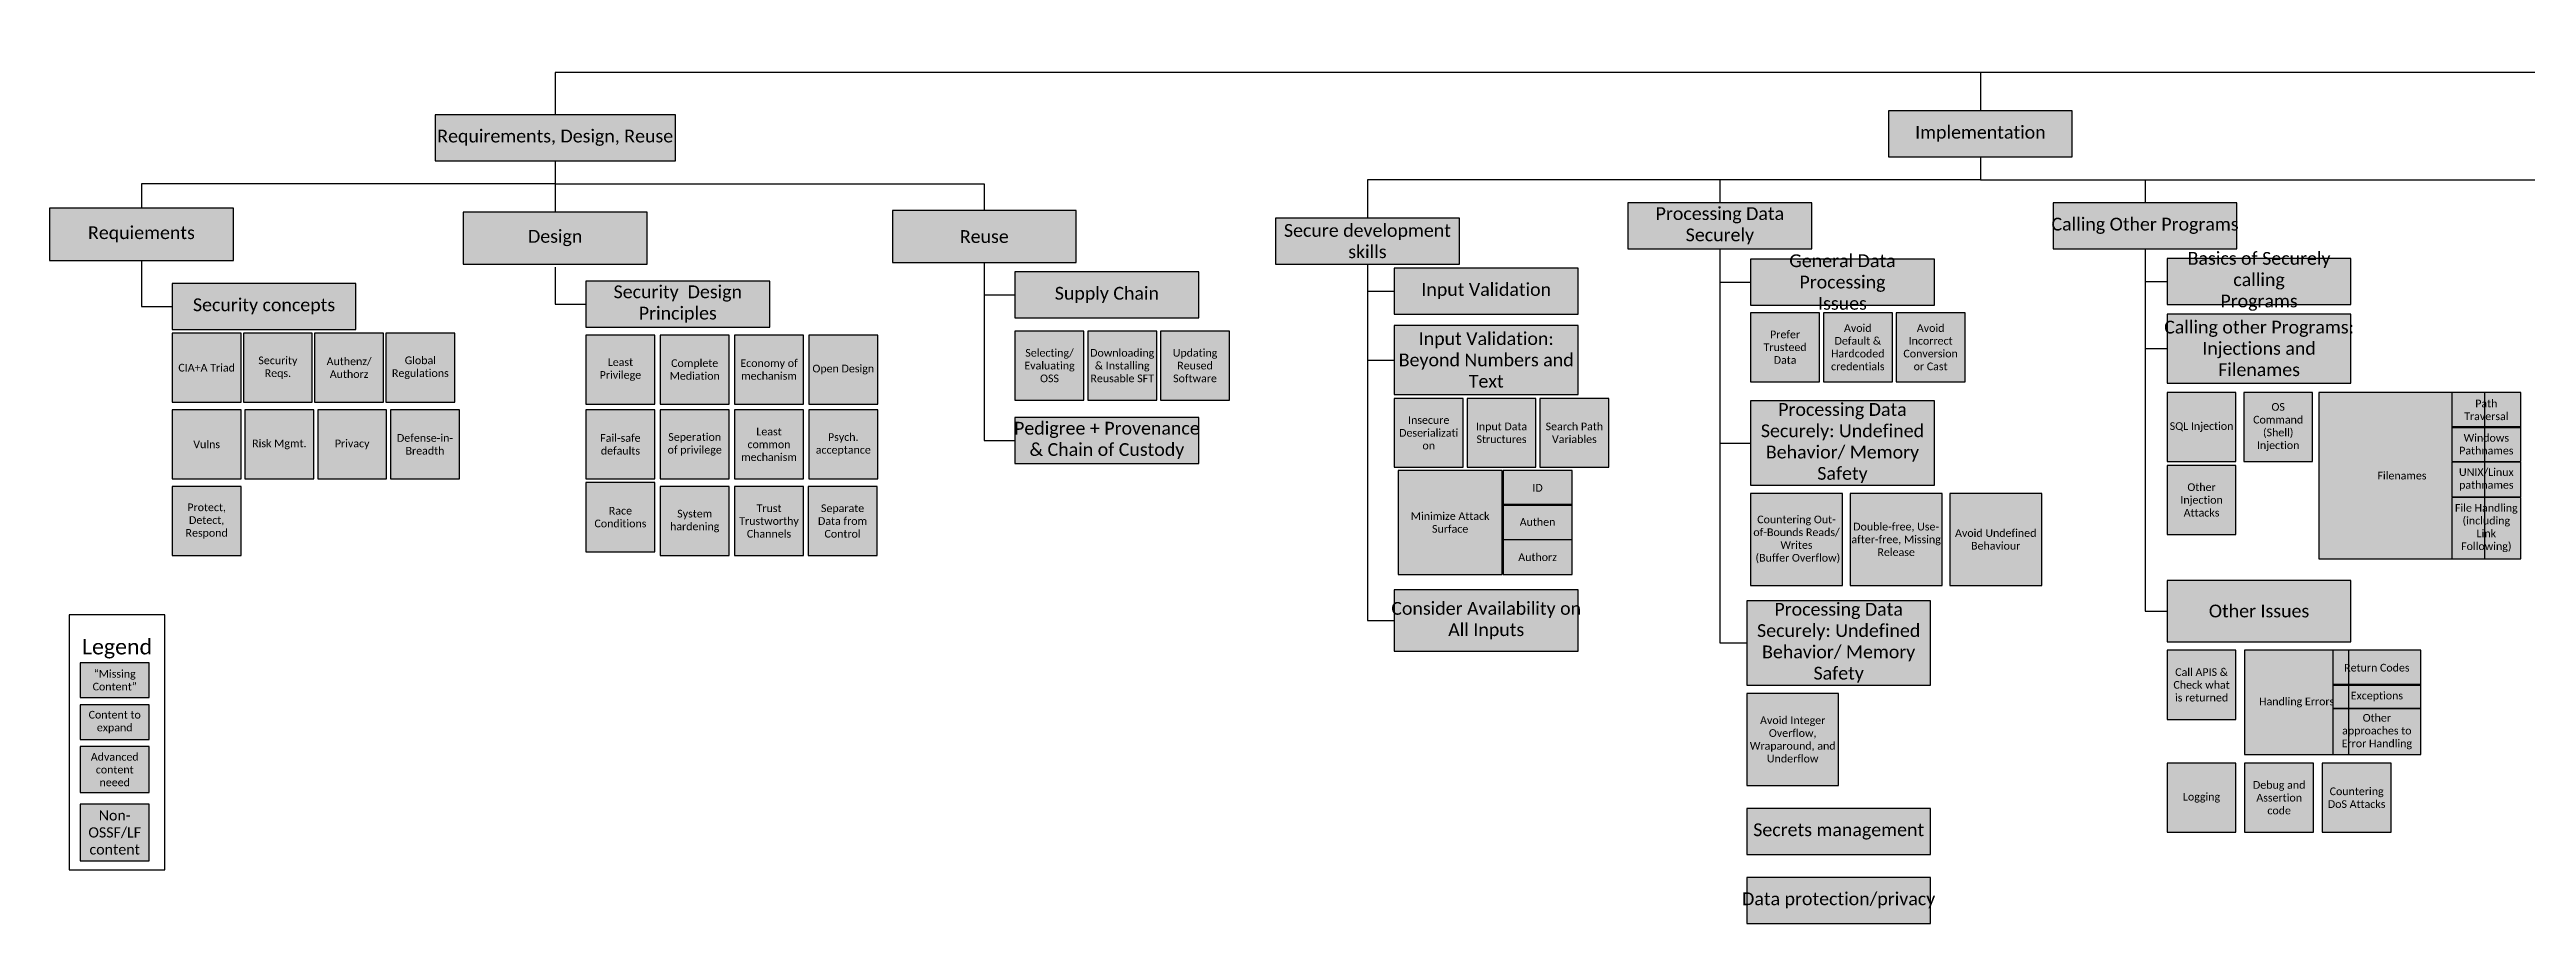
# Model space of a CAD drawing. Extents: x 0 to 51.6, y 0 to 11.4.
# Drawn here: x 0 to 20.21, y 2.98 to 10.1 of the extents above; entities that cross this region are included whole.
import ezdxf

# ---------------------------------------------------------------- set-up
doc = ezdxf.new("R2010")
doc.units = 0
doc.header["$MEASUREMENT"] = 0
doc.layers.get('0').update_dxf_attribs({"linetype": 'CONTINUOUS'})
doc.layers.add('CONNECTOR', color=7, linetype='CONTINUOUS')
doc.styles.get("Standard").update_dxf_attribs({"font": 'txt.shx'})

msp = doc.modelspace()

# ---------------------------------------------------------------- hatches: boundary and pattern name
for color, points in [(142, [(3.148, 9.198), (5.109, 9.198), (5.109, 9.573), (3.148, 9.573)]), (142, [(15.003, 9.229), (16.503, 9.229), (16.503, 9.604), (15.003, 9.604)]), (151, [(0.003, 8.385), (1.503, 8.385), (1.503, 8.81), (0.003, 8.81)]), (151, [(3.378, 8.354), (4.878, 8.354), (4.878, 8.779), (3.378, 8.779)]), (151, [(6.878, 8.367), (8.378, 8.367), (8.378, 8.792), (6.878, 8.792)]), (151, [(10.003, 8.354), (11.503, 8.354), (11.503, 8.729), (10.003, 8.729)]), (151, [(12.878, 8.479), (14.378, 8.479), (14.378, 8.854), (12.878, 8.854)]), (151, [(16.346, 8.479), (17.846, 8.479), (17.846, 8.854), (16.346, 8.854)]), (153, [(7.878, 7.917), (9.378, 7.917), (9.378, 8.292), (7.878, 8.292)]), (153, [(10.972, 7.948), (12.472, 7.948), (12.472, 8.323), (10.972, 8.323)]), (153, [(13.878, 8.021), (15.378, 8.021), (15.378, 8.396), (13.878, 8.396)]), (153, [(17.276, 8.026), (18.776, 8.026), (18.776, 8.401), (17.276, 8.401)]), (153, [(1.003, 7.823), (2.503, 7.823), (2.503, 8.198), (1.003, 8.198)]), (153, [(4.378, 7.842), (5.878, 7.842), (5.878, 8.217), (4.378, 8.217)]), (161, [(13.878, 7.396), (14.441, 7.396), (14.441, 7.958), (13.878, 7.958)]), (161, [(14.472, 7.396), (15.035, 7.396), (15.035, 7.958), (14.472, 7.958)]), (161, [(15.066, 7.396), (15.628, 7.396), (15.628, 7.958), (15.066, 7.958)]), (153, [(17.276, 7.385), (18.776, 7.385), (18.776, 7.948), (17.276, 7.948)]), (161, [(1.003, 7.229), (1.566, 7.229), (1.566, 7.792), (1.003, 7.792)]), (161, [(1.585, 7.229), (2.147, 7.229), (2.147, 7.792), (1.585, 7.792)]), (161, [(2.166, 7.229), (2.728, 7.229), (2.728, 7.792), (2.166, 7.792)]), (161, [(2.747, 7.229), (3.31, 7.229), (3.31, 7.792), (2.747, 7.792)]), (161, [(4.378, 7.214), (4.941, 7.214), (4.941, 7.776), (4.378, 7.776)]), (161, [(4.985, 7.214), (5.547, 7.214), (5.547, 7.776), (4.985, 7.776)]), (161, [(5.591, 7.214), (6.153, 7.214), (6.153, 7.776), (5.591, 7.776)]), (161, [(6.197, 7.214), (6.76, 7.214), (6.76, 7.776), (6.197, 7.776)]), (161, [(7.878, 7.246), (8.441, 7.246), (8.441, 7.808), (7.878, 7.808)]), (161, [(8.472, 7.246), (9.035, 7.246), (9.035, 7.808), (8.472, 7.808)]), (161, [(9.066, 7.246), (9.628, 7.246), (9.628, 7.808), (9.066, 7.808)]), (153, [(10.972, 7.292), (12.472, 7.292), (12.472, 7.854), (10.972, 7.854)]), (161, [(17.276, 6.745), (17.838, 6.745), (17.838, 7.307), (17.276, 7.307)]), (161, [(17.901, 6.745), (18.463, 6.745), (18.463, 7.307), (17.901, 7.307)]), (161, [(18.515, 5.953), (19.869, 5.953), (19.869, 7.307), (18.515, 7.307)]), (161, [(19.599, 7.024), (20.161, 7.024), (20.161, 7.307), (19.599, 7.307)]), (161, [(1.003, 6.604), (1.566, 6.604), (1.566, 7.167), (1.003, 7.167)]), (161, [(1.597, 6.604), (2.16, 6.604), (2.16, 7.167), (1.597, 7.167)]), (161, [(2.191, 6.604), (2.753, 6.604), (2.753, 7.167), (2.191, 7.167)]), (161, [(2.785, 6.604), (3.347, 6.604), (3.347, 7.167), (2.785, 7.167)]), (161, [(4.378, 6.604), (4.941, 6.604), (4.941, 7.167), (4.378, 7.167)]), (161, [(4.985, 6.604), (5.547, 6.604), (5.547, 7.167), (4.985, 7.167)]), (161, [(5.591, 6.604), (6.153, 6.604), (6.153, 7.167), (5.591, 7.167)]), (161, [(6.197, 6.604), (6.76, 6.604), (6.76, 7.167), (6.197, 7.167)]), (41, [(7.878, 6.729), (9.378, 6.729), (9.378, 7.104), (7.878, 7.104)]), (161, [(10.972, 6.698), (11.535, 6.698), (11.535, 7.26), (10.972, 7.26)]), (161, [(11.566, 6.698), (12.128, 6.698), (12.128, 7.26), (11.566, 7.26)]), (161, [(12.16, 6.698), (12.722, 6.698), (12.722, 7.26), (12.16, 7.26)]), (153, [(13.878, 6.552), (15.378, 6.552), (15.378, 7.239), (13.878, 7.239)]), (161, [(19.599, 6.745), (20.161, 6.745), (20.161, 7.028), (19.599, 7.028)]), (161, [(11.003, 5.823), (11.853, 5.823), (11.853, 6.673), (11.003, 6.673)]), (161, [(11.86, 6.39), (12.422, 6.39), (12.422, 6.673), (11.86, 6.673)]), (161, [(17.276, 6.151), (17.838, 6.151), (17.838, 6.714), (17.276, 6.714)]), (161, [(19.599, 6.457), (20.161, 6.457), (20.161, 6.741), (19.599, 6.741)]), (161, [(1.003, 5.979), (1.566, 5.979), (1.566, 6.542), (1.003, 6.542)]), (161, [(4.378, 6.01), (4.941, 6.01), (4.941, 6.573), (4.378, 6.573)]), (161, [(4.985, 5.979), (5.547, 5.979), (5.547, 6.542), (4.985, 6.542)]), (161, [(5.591, 5.979), (6.153, 5.979), (6.153, 6.542), (5.591, 6.542)]), (161, [(6.191, 5.979), (6.753, 5.979), (6.753, 6.542), (6.191, 6.542)]), (161, [(13.878, 5.735), (14.628, 5.735), (14.628, 6.485), (13.878, 6.485)]), (161, [(14.691, 5.735), (15.441, 5.735), (15.441, 6.485), (14.691, 6.485)]), (161, [(15.503, 5.735), (16.253, 5.735), (16.253, 6.485), (15.503, 6.485)]), (161, [(11.86, 6.11), (12.422, 6.11), (12.422, 6.394), (11.86, 6.394)]), (161, [(19.599, 5.953), (20.161, 5.953), (20.161, 6.453), (19.599, 6.453)]), (161, [(11.86, 5.823), (12.422, 5.823), (12.422, 6.106), (11.86, 6.106)]), (153, [(10.972, 5.198), (12.472, 5.198), (12.472, 5.698), (10.972, 5.698)]), (153, [(17.276, 5.276), (18.776, 5.276), (18.776, 5.776), (17.276, 5.776)]), (153, [(13.847, 4.923), (15.347, 4.923), (15.347, 5.61), (13.847, 5.61)]), (41, [(0.253, 4.821), (0.816, 4.821), (0.816, 5.104), (0.253, 5.104)]), (161, [(17.276, 4.643), (17.838, 4.643), (17.838, 5.206), (17.276, 5.206)]), (161, [(17.908, 4.356), (18.758, 4.356), (18.758, 5.206), (17.908, 5.206)]), (161, [(18.627, 4.922), (19.346, 4.922), (19.346, 5.206), (18.627, 5.206)]), (161, [(13.847, 4.104), (14.597, 4.104), (14.597, 4.854), (13.847, 4.854)]), (161, [(18.627, 4.731), (19.346, 4.731), (19.346, 4.927), (18.627, 4.927)]), (161, [(0.253, 4.479), (0.816, 4.479), (0.816, 4.762), (0.253, 4.762)]), (161, [(18.627, 4.356), (19.346, 4.356), (19.346, 4.731), (18.627, 4.731)]), (161, [(0.253, 4.046), (0.816, 4.046), (0.816, 4.421), (0.253, 4.421)]), (161, [(17.276, 3.723), (17.838, 3.723), (17.838, 4.285), (17.276, 4.285)]), (161, [(17.908, 3.723), (18.471, 3.723), (18.471, 4.285), (17.908, 4.285)]), (161, [(18.541, 3.723), (19.104, 3.723), (19.104, 4.285), (18.541, 4.285)]), (241, [(0.253, 3.49), (0.816, 3.49), (0.816, 3.952), (0.253, 3.952)]), (41, [(13.847, 3.542), (15.347, 3.542), (15.347, 3.917), (13.847, 3.917)]), (41, [(13.847, 2.979), (15.347, 2.979), (15.347, 3.354), (13.847, 3.354)])]:
    msp.add_hatch(color=color).paths.add_polyline_path(points)

# ---------------------------------------------------------------- linework, layer by layer
at = {"color": 253, "linetype": 'CONTINUOUS'}
for points in [[(3.148, 9.198), (5.109, 9.198), (5.109, 9.573), (3.148, 9.573)], [(15.003, 9.229), (16.503, 9.229), (16.503, 9.604), (15.003, 9.604)], [(0.003, 8.385), (1.503, 8.385), (1.503, 8.81), (0.003, 8.81)], [(3.378, 8.354), (4.878, 8.354), (4.878, 8.779), (3.378, 8.779)], [(6.878, 8.367), (8.378, 8.367), (8.378, 8.792), (6.878, 8.792)], [(10.003, 8.354), (11.503, 8.354), (11.503, 8.729), (10.003, 8.729)], [(12.878, 8.479), (14.378, 8.479), (14.378, 8.854), (12.878, 8.854)], [(16.346, 8.479), (17.846, 8.479), (17.846, 8.854), (16.346, 8.854)], [(7.878, 7.917), (9.378, 7.917), (9.378, 8.292), (7.878, 8.292)], [(10.972, 7.948), (12.472, 7.948), (12.472, 8.323), (10.972, 8.323)], [(13.878, 8.021), (15.378, 8.021), (15.378, 8.396), (13.878, 8.396)], [(17.276, 8.026), (18.776, 8.026), (18.776, 8.401), (17.276, 8.401)], [(1.003, 7.823), (2.503, 7.823), (2.503, 8.198), (1.003, 8.198)], [(4.378, 7.842), (5.878, 7.842), (5.878, 8.217), (4.378, 8.217)], [(13.878, 7.396), (14.441, 7.396), (14.441, 7.958), (13.878, 7.958)], [(14.472, 7.396), (15.035, 7.396), (15.035, 7.958), (14.472, 7.958)], [(15.066, 7.396), (15.628, 7.396), (15.628, 7.958), (15.066, 7.958)], [(17.276, 7.385), (18.776, 7.385), (18.776, 7.948), (17.276, 7.948)], [(1.003, 7.229), (1.566, 7.229), (1.566, 7.792), (1.003, 7.792)], [(4.378, 7.214), (4.941, 7.214), (4.941, 7.776), (4.378, 7.776)], [(4.985, 7.214), (5.547, 7.214), (5.547, 7.776), (4.985, 7.776)], [(10.972, 7.292), (12.472, 7.292), (12.472, 7.854), (10.972, 7.854)], [(17.276, 6.745), (17.838, 6.745), (17.838, 7.307), (17.276, 7.307)], [(17.901, 6.745), (18.463, 6.745), (18.463, 7.307), (17.901, 7.307)], [(18.515, 5.953), (19.869, 5.953), (19.869, 7.307), (18.515, 7.307)], [(19.599, 7.024), (20.161, 7.024), (20.161, 7.307), (19.599, 7.307)], [(10.972, 6.698), (11.535, 6.698), (11.535, 7.26), (10.972, 7.26)], [(11.566, 6.698), (12.128, 6.698), (12.128, 7.26), (11.566, 7.26)], [(12.16, 6.698), (12.722, 6.698), (12.722, 7.26), (12.16, 7.26)], [(13.878, 6.552), (15.378, 6.552), (15.378, 7.239), (13.878, 7.239)], [(19.599, 6.745), (20.161, 6.745), (20.161, 7.028), (19.599, 7.028)], [(11.86, 6.39), (12.422, 6.39), (12.422, 6.673), (11.86, 6.673)], [(17.276, 6.151), (17.838, 6.151), (17.838, 6.714), (17.276, 6.714)], [(19.599, 6.457), (20.161, 6.457), (20.161, 6.741), (19.599, 6.741)], [(4.378, 6.01), (4.941, 6.01), (4.941, 6.573), (4.378, 6.573)], [(13.878, 5.735), (14.628, 5.735), (14.628, 6.485), (13.878, 6.485)], [(14.691, 5.735), (15.441, 5.735), (15.441, 6.485), (14.691, 6.485)], [(15.503, 5.735), (16.253, 5.735), (16.253, 6.485), (15.503, 6.485)], [(11.86, 6.11), (12.422, 6.11), (12.422, 6.394), (11.86, 6.394)], [(19.599, 5.953), (20.161, 5.953), (20.161, 6.453), (19.599, 6.453)], [(11.86, 5.823), (12.422, 5.823), (12.422, 6.106), (11.86, 6.106)], [(10.972, 5.198), (12.472, 5.198), (12.472, 5.698), (10.972, 5.698)], [(17.276, 5.276), (18.776, 5.276), (18.776, 5.776), (17.276, 5.776)], [(0.164, 3.417), (0.945, 3.417), (0.945, 5.495), (0.164, 5.495)], [(13.847, 4.923), (15.347, 4.923), (15.347, 5.61), (13.847, 5.61)], [(17.276, 4.643), (17.838, 4.643), (17.838, 5.206), (17.276, 5.206)], [(17.908, 4.356), (18.758, 4.356), (18.758, 5.206), (17.908, 5.206)], [(18.627, 4.922), (19.346, 4.922), (19.346, 5.206), (18.627, 5.206)], [(13.847, 4.104), (14.597, 4.104), (14.597, 4.854), (13.847, 4.854)], [(18.627, 4.731), (19.346, 4.731), (19.346, 4.927), (18.627, 4.927)], [(18.627, 4.356), (19.346, 4.356), (19.346, 4.731), (18.627, 4.731)], [(17.276, 3.723), (17.838, 3.723), (17.838, 4.285), (17.276, 4.285)], [(17.908, 3.723), (18.471, 3.723), (18.471, 4.285), (17.908, 4.285)], [(18.541, 3.723), (19.104, 3.723), (19.104, 4.285), (18.541, 4.285)]]:
    msp.add_lwpolyline(points, close=True, dxfattribs=at)
at = {"color": 12, "linetype": 'CONTINUOUS'}
for points in [[(1.585, 7.229), (2.147, 7.229), (2.147, 7.792), (1.585, 7.792)], [(2.166, 7.229), (2.728, 7.229), (2.728, 7.792), (2.166, 7.792)], [(2.747, 7.229), (3.31, 7.229), (3.31, 7.792), (2.747, 7.792)], [(5.591, 7.214), (6.153, 7.214), (6.153, 7.776), (5.591, 7.776)], [(6.197, 7.214), (6.76, 7.214), (6.76, 7.776), (6.197, 7.776)], [(7.878, 7.246), (8.441, 7.246), (8.441, 7.808), (7.878, 7.808)], [(8.472, 7.246), (9.035, 7.246), (9.035, 7.808), (8.472, 7.808)], [(9.066, 7.246), (9.628, 7.246), (9.628, 7.808), (9.066, 7.808)], [(1.003, 6.604), (1.566, 6.604), (1.566, 7.167), (1.003, 7.167)], [(1.597, 6.604), (2.16, 6.604), (2.16, 7.167), (1.597, 7.167)], [(2.191, 6.604), (2.753, 6.604), (2.753, 7.167), (2.191, 7.167)], [(2.785, 6.604), (3.347, 6.604), (3.347, 7.167), (2.785, 7.167)], [(4.378, 6.604), (4.941, 6.604), (4.941, 7.167), (4.378, 7.167)], [(4.985, 6.604), (5.547, 6.604), (5.547, 7.167), (4.985, 7.167)], [(5.591, 6.604), (6.153, 6.604), (6.153, 7.167), (5.591, 7.167)], [(6.197, 6.604), (6.76, 6.604), (6.76, 7.167), (6.197, 7.167)], [(7.878, 6.729), (9.378, 6.729), (9.378, 7.104), (7.878, 7.104)], [(11.003, 5.823), (11.853, 5.823), (11.853, 6.673), (11.003, 6.673)], [(1.003, 5.979), (1.566, 5.979), (1.566, 6.542), (1.003, 6.542)], [(4.985, 5.979), (5.547, 5.979), (5.547, 6.542), (4.985, 6.542)], [(5.591, 5.979), (6.153, 5.979), (6.153, 6.542), (5.591, 6.542)], [(6.191, 5.979), (6.753, 5.979), (6.753, 6.542), (6.191, 6.542)], [(0.253, 4.479), (0.816, 4.479), (0.816, 4.762), (0.253, 4.762)]]:
    msp.add_lwpolyline(points, close=True, dxfattribs=at)
at = {"color": 254, "linetype": 'CONTINUOUS'}
for points in [[(0.253, 4.821), (0.816, 4.821), (0.816, 5.104), (0.253, 5.104)], [(0.253, 3.49), (0.816, 3.49), (0.816, 3.952), (0.253, 3.952)], [(13.847, 3.542), (15.347, 3.542), (15.347, 3.917), (13.847, 3.917)], [(13.847, 2.979), (15.347, 2.979), (15.347, 3.354), (13.847, 3.354)]]:
    msp.add_lwpolyline(points, close=True, dxfattribs=at)
at = {"color": 42, "linetype": 'CONTINUOUS'}
msp.add_lwpolyline([(0.253, 4.046), (0.816, 4.046), (0.816, 4.421), (0.253, 4.421)], close=True, dxfattribs=at)
at = {"layer": 'CONNECTOR', "linetype": 'CONTINUOUS'}
msp.add_line((4.128, 9.198), (4.128, 8.779), dxfattribs=at)
for points in [[(21.003, 10.104), (21.003, 9.917), (4.128, 9.917), (4.128, 9.573)], [(21.003, 10.104), (21.003, 9.917), (15.753, 9.917), (15.753, 9.604)], [(4.128, 9.198), (4.128, 9.01), (0.753, 9.01), (0.753, 8.81)], [(4.128, 9.198), (4.128, 9.01), (7.628, 9.01), (7.628, 8.792)], [(15.753, 9.229), (15.753, 9.042), (10.753, 9.042), (10.753, 8.729)], [(15.753, 9.229), (15.753, 9.042), (13.628, 9.042), (13.628, 8.854)], [(15.753, 9.229), (15.753, 9.042), (17.096, 9.042), (17.096, 8.854)], [(15.753, 9.229), (15.753, 9.042), (21.003, 9.042), (21.003, 8.885)], [(0.753, 8.385), (0.753, 8.01), (1.003, 8.01)], [(4.128, 8.329), (4.128, 8.029), (4.378, 8.029)], [(7.628, 8.367), (7.628, 6.917), (7.878, 6.917)], [(7.628, 8.367), (7.628, 8.104), (7.878, 8.104)], [(10.753, 8.354), (10.753, 8.135), (10.972, 8.135)], [(10.753, 8.354), (10.753, 7.573), (10.972, 7.573)], [(10.753, 8.354), (10.753, 5.448), (10.972, 5.448)], [(13.628, 8.479), (13.628, 8.208), (13.878, 8.208)], [(13.628, 8.479), (13.628, 6.896), (13.878, 6.896)], [(13.628, 8.479), (13.628, 5.267), (13.847, 5.267)], [(17.096, 8.479), (17.096, 8.214), (17.276, 8.214)], [(17.096, 8.479), (17.096, 7.667), (17.276, 7.667)], [(17.096, 8.479), (17.096, 5.526), (17.276, 5.526)]]:
    msp.add_lwpolyline(points, dxfattribs=at)

# ---------------------------------------------------------------- texts
for s, insert, char_height, width, attachment_point in [('\\C7;\\fCalibri|b0|i0|;\\H0.10416698455811;Requirements, Design, Reuse', (4.128, 9.385), 0.10417, 1.96094, 5), ('\\C7;\\fCalibri|b0|i0|;\\H0.10416698455811;Implementation', (15.753, 9.417), 0.10417, 1.5, 5), ('\\C7;\\fCalibri|b0|i0|;\\H0.10416698455811;Secure development \\Pskills', (10.753, 8.542), 0.10417, 1.5, 5), ('\\C7;\\fCalibri|b0|i0|;\\H0.10416698455811;Processing Data \\PSecurely', (13.628, 8.667), 0.10417, 1.5, 5), ('\\C7;\\fCalibri|b0|i0|;\\H0.10416698455811;Calling Other Programs', (17.096, 8.667), 0.10417, 1.5, 5), ('\\C7;\\fCalibri|b0|i0|;\\H0.10416698455811;Requiements', (0.753, 8.598), 0.10417, 1.5, 5), ('\\C7;\\fCalibri|b0|i0|;\\H0.10416698455811;Design', (4.128, 8.567), 0.10417, 1.5, 5), ('\\C7;\\fCalibri|b0|i0|;\\H0.10416698455811;Reuse', (7.628, 8.579), 0.10417, 1.5, 5), ('\\C7;\\fCalibri|b0|i0|;\\H0.10416698455811;General Data Processing \\PIssues', (14.628, 8.208), 0.10417, 1.5, 5), ('\\C7;\\fCalibri|b0|i0|;\\H0.10416698455811;Basics of Securely calling \\PPrograms', (18.026, 8.214), 0.10417, 1.5, 5), ('\\C7;\\fCalibri|b0|i0|;\\H0.10416698455811;Security concepts', (1.753, 8.01), 0.10417, 1.5, 5), ('\\C7;\\fCalibri|b0|i0|;\\H0.10416698455811;Security  Design \\PPrinciples', (5.128, 8.029), 0.10417, 1.5, 5), ('\\C7;\\fCalibri|b0|i0|;\\H0.10416698455811;Supply Chain', (8.628, 8.104), 0.10417, 1.5, 5), ('\\C7;\\fCalibri|b0|i0|;\\H0.10416698455811;Input Validation', (11.722, 8.135), 0.10417, 1.5, 5), ('\\C7;\\fCalibri|b0|i0|;\\H0.10416698455811;Calling other Programs: \\PInjections and \\PFilenames', (18.026, 7.667), 0.10417, 1.5, 5), ('\\C7;\\fCalibri|b0|i0|;\\H0.10416698455811;Input Validation: \\PBeyond Numbers and \\PText', (11.722, 7.573), 0.10417, 1.5, 5), ('\\C7;\\fCalibri|b0|i0|;\\H0.062499046325684;Prefer \\PTrusteed \\PData', (14.16, 7.677), 0.0625, 0.5625, 5), ('\\C7;\\fCalibri|b0|i0|;\\H0.062499046325684;Avoid \\PDefault & \\PHardcoded \\Pcredentials', (14.753, 7.677), 0.0625, 0.5625, 5), ('\\C7;\\fCalibri|b0|i0|;\\H0.062499046325684;Avoid \\PIncorrect \\PConversion \\Por Cast', (15.347, 7.677), 0.0625, 0.5625, 5), ('\\C7;\\fCalibri|b0|i0|;\\H0.062499046325684;CIA+A Triad', (1.285, 7.51), 0.0625, 0.5625, 5), ('\\C7;\\fCalibri|b0|i0|;\\H0.062499046325684;Security \\PReqs.', (1.866, 7.51), 0.0625, 0.5625, 5), ('\\C7;\\fCalibri|b0|i0|;\\H0.062499046325684;Authenz/\\PAuthorz', (2.447, 7.51), 0.0625, 0.5625, 5), ('\\C7;\\fCalibri|b0|i0|;\\H0.062499046325684;Global \\PRegulations', (3.028, 7.51), 0.0625, 0.5625, 5), ('\\C7;\\fCalibri|b0|i0|;\\H0.062499046325684;Least \\PPrivilege', (4.66, 7.495), 0.0625, 0.5625, 5), ('\\C7;\\fCalibri|b0|i0|;\\H0.062499046325684;Complete \\PMediation', (5.266, 7.495), 0.0625, 0.5625, 5), ('\\C7;\\fCalibri|b0|i0|;\\H0.062499046325684;Economy of \\Pmechanism', (5.872, 7.495), 0.0625, 0.5625, 5), ('\\C7;\\fCalibri|b0|i0|;\\H0.062499046325684;Open Design', (6.478, 7.495), 0.0625, 0.5625, 5), ('\\C7;\\fCalibri|b0|i0|;\\H0.062499046325684;Selecting/\\PEvaluating \\POSS', (8.16, 7.527), 0.0625, 0.5625, 5), ('\\C7;\\fCalibri|b0|i0|;\\H0.062499046325684;Downloading \\P& Installing \\PReusable SFT', (8.753, 7.527), 0.0625, 0.5625, 5), ('\\C7;\\fCalibri|b0|i0|;\\H0.062499046325684;Updating \\PReused \\PSoftware', (9.347, 7.527), 0.0625, 0.5625, 5), ('\\C7;\\fCalibri|b0|i0|;\\H0.10416698455811;Pedigree + Provenance \\P& Chain of Custody', (8.628, 6.917), 0.10417, 1.5, 5), ('\\C7;\\fCalibri|b0|i0|;\\H0.062499046325684;Insecure \\PDeserializati\\Pon', (11.253, 6.979), 0.0625, 0.5625, 5), ('\\C7;\\fCalibri|b0|i0|;\\H0.10416698455811;Processing Data \\PSecurely: Undefined \\PBehavior/ Memory \\PSafety', (14.628, 6.896), 0.10417, 1.5, 5), ('\\C7;\\fCalibri|b0|i0|;\\H0.062499046325684;OS \\PCommand \\P(Shell) \\PInjection', (18.182, 7.026), 0.0625, 0.5625, 5), ('\\C7;\\fCalibri|b0|i0|;\\H0.062499046325684;Path \\PTraversal', (19.88, 7.166), 0.0625, 0.5625, 5), ('\\C7;\\fCalibri|b0|i0|;\\H0.062499046325684;Vulns', (1.285, 6.885), 0.0625, 0.5625, 5), ('\\C7;\\fCalibri|b0|i0|;\\H0.062499046325684;Risk Mgmt.', (1.878, 6.885), 0.0625, 0.5625, 5), ('\\C7;\\fCalibri|b0|i0|;\\H0.062499046325684;Privacy', (2.472, 6.885), 0.0625, 0.5625, 5), ('\\C7;\\fCalibri|b0|i0|;\\H0.062499046325684;Defense-in-\\PBreadth', (3.066, 6.885), 0.0625, 0.5625, 5), ('\\C7;\\fCalibri|b0|i0|;\\H0.062499046325684;Fail-safe \\Pdefaults', (4.66, 6.885), 0.0625, 0.5625, 5), ('\\C7;\\fCalibri|b0|i0|;\\H0.062499046325684;Seperation \\Pof privilege', (5.266, 6.885), 0.0625, 0.5625, 5), ('\\C7;\\fCalibri|b0|i0|;\\H0.062499046325684;Least \\Pcommon \\Pmechanism', (5.872, 6.885), 0.0625, 0.5625, 5), ('\\C7;\\fCalibri|b0|i0|;\\H0.062499046325684;Psych. \\Pacceptance', (6.478, 6.885), 0.0625, 0.5625, 5), ('\\C7;\\fCalibri|b0|i0|;\\H0.062499046325684;Input Data \\PStructures', (11.847, 6.979), 0.0625, 0.5625, 5), ('\\C7;\\fCalibri|b0|i0|;\\H0.062499046325684;Search Path \\PVariables', (12.441, 6.979), 0.0625, 0.5625, 5), ('\\C7;\\fCalibri|b0|i0|;\\H0.062499046325684;SQL Injection', (17.557, 7.026), 0.0625, 0.5625, 5), ('\\C7;\\fCalibri|b0|i0|;\\H0.062499046325684;Windows \\PPathnames', (19.88, 6.886), 0.0625, 0.5625, 5), ('\\C7;\\fCalibri|b0|i0|;\\H0.062499046325684;UNIX/Linux \\Ppathnames', (19.88, 6.599), 0.0625, 0.5625, 5), ('\\C7;\\fCalibri|b0|i0|;\\H0.062499046325684;ID', (12.141, 6.531), 0.0625, 0.5625, 5), ('\\C7;\\fCalibri|b0|i0|;\\H0.062499046325684;Other \\PInjection \\PAttacks', (17.557, 6.432), 0.0625, 0.5625, 5), ('\\C7;\\fCalibri|b0|i0|;\\H0.062499046325684;Filenames ', (19.192, 6.63), 0.0625, 1.35417, 5), ('\\C7;\\fCalibri|b0|i0|;\\H0.062499046325684;Protect, \\PDetect, \\PRespond', (1.285, 6.26), 0.0625, 0.5625, 5), ('\\C7;\\fCalibri|b0|i0|;\\H0.062499046325684;Race \\PConditions', (4.66, 6.292), 0.0625, 0.5625, 5), ('\\C7;\\fCalibri|b0|i0|;\\H0.062499046325684;System \\Phardening', (5.266, 6.26), 0.0625, 0.5625, 5), ('\\C7;\\fCalibri|b0|i0|;\\H0.062499046325684;Trust \\PTrustworthy \\PChannels', (5.872, 6.26), 0.0625, 0.5625, 5), ('\\C7;\\fCalibri|b0|i0|;\\H0.062499046325684;Separate \\PData from \\PControl', (6.472, 6.26), 0.0625, 0.5625, 5), ('\\C7;\\fCalibri|b0|i0|;\\H0.062499046325684;Minimize Attack \\PSurface', (11.428, 6.248), 0.0625, 0.85, 5), ('\\C7;\\fCalibri|b0|i0|;\\H0.062499046325684;Authen', (12.141, 6.252), 0.0625, 0.5625, 5), ('\\C7;\\fCalibri|b0|i0|;\\H0.062499046325684;Countering Out-\\Pof-Bounds Reads/\\PWrites\\P (Buffer Overflow)', (14.253, 6.11), 0.0625, 0.75, 5), ('\\C7;\\fCalibri|b0|i0|;\\H0.062499046325684;File Handling \\P(including \\PLink \\PFollowing)', (19.88, 6.203), 0.0625, 0.5625, 5), ('\\C7;\\fCalibri|b0|i0|;\\H0.062499046325684;Double-free, Use-\\Pafter-free, Missing \\PRelease', (15.066, 6.11), 0.0625, 0.75, 5), ('\\C7;\\fCalibri|b0|i0|;\\H0.062499046325684;Avoid Undefined \\PBehaviour', (15.878, 6.11), 0.0625, 0.75, 5), ('\\C7;\\fCalibri|b0|i0|;\\H0.062499046325684;Authorz', (12.141, 5.965), 0.0625, 0.5625, 5), ('\\C7;\\fCalibri|b0|i0|;\\H0.10416698455811;Consider Availability on \\PAll Inputs', (11.722, 5.448), 0.10417, 1.5, 5), ('\\C7;\\fCalibri|b0|i0|;\\H0.10416698455811;Processing Data \\PSecurely: Undefined \\PBehavior/ Memory \\PSafety', (14.597, 5.267), 0.10417, 1.5, 5), ('\\C7;\\fCalibri|b0|i0|;\\H0.10416698455811;Other Issues', (18.026, 5.526), 0.10417, 1.5, 5), ('\\C7;\\fCalibri|b0|i0|;\\H0.12500095367432;Legend\\P\\P\\P\\P\\P\\P\\P\\P\\P', (0.554, 3.472), 0.125, 0.78125, 8), ('\\C7;\\fCalibri|b0|i0|;\\H0.062499046325684;“Missing \\PContent”', (0.535, 4.962), 0.0625, 0.5625, 5), ('\\C7;\\fCalibri|b0|i0|;\\H0.062499046325684;Call APIS & \\PCheck what \\Pis returned', (17.557, 4.924), 0.0625, 0.5625, 5), ('\\C7;\\fCalibri|b0|i0|;\\H0.062499046325684;Return Codes', (18.987, 5.064), 0.0625, 0.71875, 5), ('\\C7;\\fCalibri|b0|i0|;\\H0.062499046325684;Exceptions', (18.987, 4.829), 0.0625, 0.71875, 5), ('\\C7;\\fCalibri|b0|i0|;\\H0.062499046325684;Content to \\Pexpand', (0.535, 4.621), 0.0625, 0.5625, 5), ('\\C7;\\fCalibri|b0|i0|;\\H0.062499046325684;Avoid Integer \\POverflow, \\PWraparound, and \\PUnderflow', (14.222, 4.479), 0.0625, 0.75, 5), ('\\C7;\\fCalibri|b0|i0|;\\H0.062499046325684;Handling Errors', (18.333, 4.781), 0.0625, 0.85, 5), ('\\C7;\\fCalibri|b0|i0|;\\H0.062499046325684;Other \\Papproaches to \\PError Handling', (18.987, 4.543), 0.0625, 0.71875, 5), ('\\C7;\\fCalibri|b0|i0|;\\H0.062499046325684;Advanced \\Pcontent \\Pneeed', (0.535, 4.233), 0.0625, 0.5625, 5), ('\\C7;\\fCalibri|b0|i0|;\\H0.062499046325684;Logging', (17.557, 4.004), 0.0625, 0.5625, 5), ('\\C7;\\fCalibri|b0|i0|;\\H0.062499046325684;Debug and \\PAssertion \\Pcode', (18.19, 4.004), 0.0625, 0.5625, 5), ('\\C7;\\fCalibri|b0|i0|;\\H0.062499046325684;Countering \\PDoS Attacks', (18.822, 4.004), 0.0625, 0.5625, 5), ('\\C7;\\fCalibri|b0|i0|;\\H0.083333015441895;Non-\\POSSF/LF \\Pcontent', (0.535, 3.721), 0.08333, 0.5625, 5), ('\\C7;\\fCalibri|b0|i0|;\\H0.10416698455811;Secrets management', (14.597, 3.729), 0.10417, 1.5, 5), ('\\C7;\\fCalibri|b0|i0|;\\H0.10416698455811;Data protection/privacy', (14.597, 3.167), 0.10417, 1.5, 5)]:
    msp.add_mtext(s, dxfattribs=dict(insert=insert, char_height=char_height, width=width, attachment_point=attachment_point))

doc.saveas('drawing.dxf')
